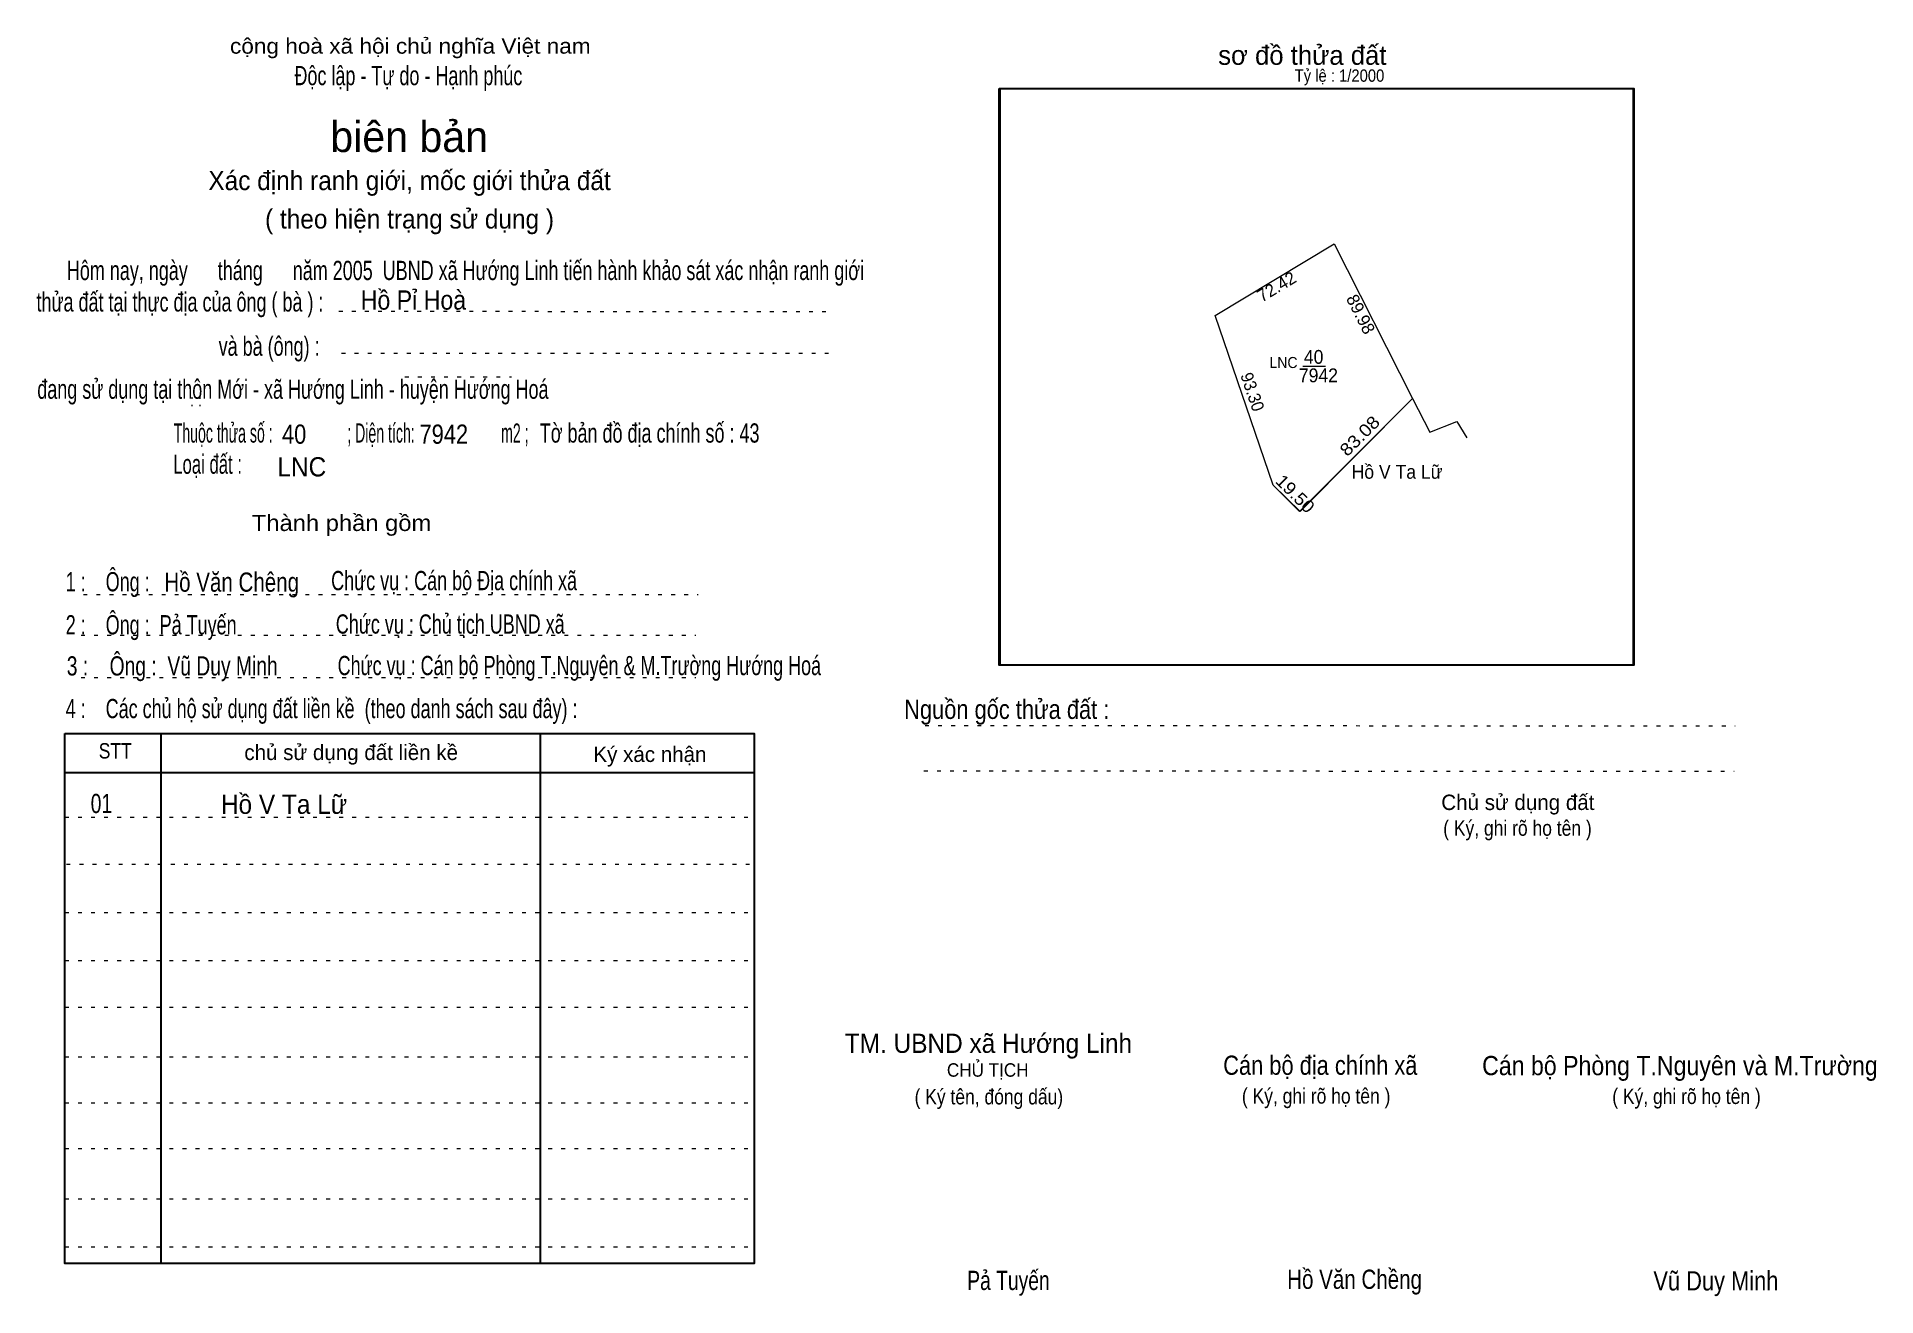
# Model space of a CAD drawing. Header units: centimetres. Extents: x -1.5 to 46.4, y -3.9 to 28.9.
import ezdxf
from ezdxf.enums import TextEntityAlignment as Align

# ---------------------------------------------------------------- set-up
doc = ezdxf.new("R2010")
doc.units = ezdxf.units.CM
doc.header["$LTSCALE"] = 0.2
doc.linetypes.add('DOTTED', pattern=[1.5, 0.3, -1.2])
for name, color, linetype, lineweight in [('15', 7, 'Continuous', 13), ('2', 7, 'Continuous', 25), ('22', 7, 'Continuous', 13), ('5', 7, 'DOTTED', 13)]:
    doc.layers.add(name, color=color, linetype=linetype, lineweight=lineweight)
for name, color, linetype in [('16', 7, 'Continuous'), ('34', 7, 'Continuous'), ('51', 7, 'Continuous')]:
    doc.layers.add(name, color=color, linetype=linetype)

msp = doc.modelspace()

# ---------------------------------------------------------------- linework, layer by layer
at = {"layer": '15'}
msp.add_line((31.46, 20.3), (32.05, 20.3), dxfattribs=at)
at = {"layer": '2'}
msp.add_lwpolyline([(23.56, 27.52), (40.06, 27.52), (40.06, 12.52), (23.56, 12.52)], close=True, dxfattribs=at)
at = {"layer": '22'}
msp.add_lwpolyline([(31.38, 16.52), (30.69, 17.2), (29.18, 21.62), (32.28, 23.48), (34.32, 19.46)], close=True, dxfattribs=at)
for points in [[(31.39, 16.52), (30.69, 17.2), (29.18, 21.62), (32.28, 23.48), (34.32, 19.46)], [(31.39, 16.52), (34.32, 19.46), (34.77, 18.58), (35.47, 18.86), (35.73, 18.43)]]:
    msp.add_lwpolyline(points, dxfattribs=at)
at = {"layer": '5'}
for p, q in [((6.37, 21.73), (19.21, 21.72)), ((6.44, 20.64), (19.25, 20.64)), ((8.09, 20.02), (10.86, 20.02)), ((-0.28, 14.36), (15.72, 14.36)), ((-0.34, 13.3), (15.66, 13.3)), ((-0.34, 12.2), (15.66, 12.2)), ((21.63, 10.95), (42.72, 10.94)), ((21.6, 9.77), (42.69, 9.76)), ((-0.76, 8.56), (17.18, 8.56)), ((-0.72, 7.34), (17.22, 7.34)), ((-0.76, 6.08), (17.18, 6.08)), ((-0.76, 4.83), (17.18, 4.83)), ((-0.76, 3.62), (17.18, 3.62)), ((-0.76, 2.33), (17.18, 2.33)), ((-0.76, 1.13), (17.18, 1.13)), ((-0.76, -0.06), (17.18, -0.06)), ((-0.76, -1.37), (17.18, -1.37)), ((-0.76, -2.62), (17.18, -2.62))]:
    msp.add_line(p, q, dxfattribs=at)
at = {"layer": '5', "linetype": 'Continuous', "lineweight": 25}
for p, q in [((1.74, 10.74), (1.74, -3.05)), ((11.61, 10.74), (11.61, -3.05)), ((-0.76, 9.73), (17.18, 9.73))]:
    msp.add_line(p, q, dxfattribs=at)
for points in [[(23.58, 27.52), (40.08, 27.52), (40.08, 12.52), (23.58, 12.52)], [(-0.76, 10.74), (17.18, 10.74), (17.18, -3.05), (-0.76, -3.05)]]:
    msp.add_lwpolyline(points, close=True, dxfattribs=at)

# ---------------------------------------------------------------- texts
at = {"layer": '15', "width": 0.95}
for s, p in [('40', (31.49, 20.36)), ('7942', (31.36, 19.88))]:
    msp.add_text(s, height=0.3599, dxfattribs=at).set_placement(p)
at = {"layer": '16'}
for s, width, p in [('Hồ Pỉ Hoà', 0.9, (6.94, 21.77)), ('Hồ V Ta Lữ', 0.95, (3.3, 8.65))]:
    msp.add_text(s, height=0.5, dxfattribs=dict(at, width=width)).set_placement(p)
at = {"layer": '16', "width": 0.95}
msp.add_text('Hồ V Ta Lữ', height=0.3599, dxfattribs=at).set_placement((33.915, 17.37), align=Align.CENTER)
at = {"layer": '22', "width": 0.95}
msp.add_text('LNC', height=0.2879, dxfattribs=at).set_placement((30.96, 20.25), align=Align.CENTER)
at = {"layer": '34'}
for s, height, width, p in [(': : ', 0.32, 0.85, (2.5, 19.25)), ('40', 0.5, 0.85, (4.89, 18.28)), ('7942', 0.5, 0.85, (8.47, 18.28)), ('LNC', 0.5, 0.95, (4.77, 17.43)), ('01', 0.5, 0.75, (-0.09, 8.67))]:
    msp.add_text(s, height=height, dxfattribs=dict(at, width=width)).set_placement(p)
at = {"layer": '5'}
for s, height, width, p in [('cộng hoà xã hội chủ nghĩa Việt nam', 0.4, 1.1, (8.23, 28.43)), ('Độc lập - Tự do - Hạnh phúc', 0.5, 0.7, (8.18, 27.61)), ('Xác định ranh giới, mốc giới thửa đất', 0.5, 0.95, (8.21, 24.88)), ('( theo hiện trạng sử dụng )', 0.5, 0.95, (8.21, 23.88)), ('Thành phần gồm', 0.42, 1.1, (6.44, 16.01)), ('Hồ Văn Chêng', 0.5, 0.8, (3.58, 14.43)), ('Chức vụ : Cán bộ Địa chính xã', 0.5, 0.7, (9.37, 14.47)), ('Chức vụ : Chủ tịch UBND xã', 0.5, 0.7, (9.27, 13.34)), ('Chức vụ : Cán bộ Phòng T.Nguyên & M.Trường Hướng Hoá', 0.5, 0.7, (12.63, 12.26)), ('    Nguồn gốc thửa đất :', 0.5, 0.85, (23.44, 11.12)), ('( Ký, ghi rõ họ tên )', 0.4, 0.85, (37.05, 8.08)), ('CHỦ TỊCH', 0.35, 0.95, (23.26, 1.81)), ('( Ký tên, đóng dấu)', 0.4, 0.85, (23.29, 1.09)), ('( Ký, ghi rõ họ tên )', 0.4, 0.85, (31.81, 1.11)), ('( Ký, ghi rõ họ tên )', 0.4, 0.85, (41.45, 1.1)), ('Pả Tuyến', 0.5, 0.75, (23.8, -3.74)), ('Hồ Văn Chềng', 0.5, 0.8, (32.81, -3.71)), ('Vũ Duy Minh', 0.5, 0.85, (42.215, -3.75))]:
    msp.add_text(s, height=height, dxfattribs=dict(at, width=width)).set_placement(p, align=Align.CENTER)
msp.add_text('sơ đồ thửa đất', height=0.5, dxfattribs=at).set_placement((29.26, 28.14))
for s, height, p in [('biên bản', 0.8, (8.2, 25.87)), ('      chủ sử dụng đất liền kề', 0.4, (6.245, 10.05)), ('   Ký xác nhận', 0.4, (14.245, 10)), ('Chủ sử dụng đất', 0.4, (37.06, 8.75))]:
    msp.add_text(s, height=height, dxfattribs=at).set_placement(p, align=Align.CENTER)
for s, height, width, p in [('   Hôm nay, ngày      tháng      năm 2005  UBND xã Hướng Linh tiến hành khảo sát xác nhận ranh giới ', 0.5, 0.7, (-1.1, 22.54)), ('thửa đất tại thực địa của ông ( bà ) :                                       ', 0.5, 0.7, (-1.5, 21.72)), ('                                     và bà (ông) :', 0.5, 0.7, (-1.57, 20.57)), (' đang sử dụng tại thôn Mới - xã Hướng Linh - huyện Hướng Hoá', 0.5, 0.7, (-1.61, 19.45)), ('Thuộc thửa số :                   ; Diện tích:                      m2 ;                                            ', 0.5, 0.55, (2.07, 18.31)), ('Tờ bản đồ địa chính số : 43', 0.5, 0.7, (11.6, 18.31)), ('Loại đất :  ', 0.5, 0.65, (2.06, 17.5)), ('    1 :    Ông :                                                        ', 0.5, 0.7, (-1.26, 14.44)), ('    2 :    Ông :  Pả Tuyến', 0.5, 0.7, (-1.26, 13.32)), ('    3 :    Ông :  Vũ Duy Minh', 0.5, 0.75, (-1.27, 12.25)), ('    4 :    Các chủ hộ sử dụng đất liền kề  (theo danh sách sau đây) :', 0.5, 0.7, (-1.26, 11.14)), ('STT', 0.4, 0.85, (0.12, 10.09)), ('TM. UBND xã Hướng Linh', 0.5, 0.95, (19.54, 2.43)), ('Cán bộ địa chính xã  ', 0.5, 0.85, (29.39, 1.86)), ('Cán bộ Phòng T.Nguyên và M.Trường', 0.5, 0.9, (36.13, 1.85))]:
    msp.add_text(s, height=height, dxfattribs=dict(at, width=width)).set_placement(p)
at = {"layer": '51', "width": 0.9}
msp.add_text('Tỷ lệ : 1/2000', height=0.32, dxfattribs=at).set_placement((31.25, 27.7))
at = {"layer": '51'}
for s, height, rotation, p in [('72.42', 0.324, 30.9, (30.8618, 22.2284)), ('89.98', 0.3238, 296.844, (32.8239, 21.5781))]:
    msp.add_text(s, height=height, rotation=rotation, dxfattribs=at).set_placement(p, align=Align.CENTER)
for s, height, rotation, width, p in [('93.30', 0.3238, 288.938, 0.95, (29.999, 19.5775)), ('83.08', 0.324, 45.122, 1.15, (33.0588, 18.3707)), ('19.50', 0.324, 315.332, 1.1, (31.1511, 16.864))]:
    msp.add_text(s, height=height, rotation=rotation, dxfattribs=dict(at, width=width)).set_placement(p, align=Align.CENTER)

doc.saveas('drawing.dxf')
